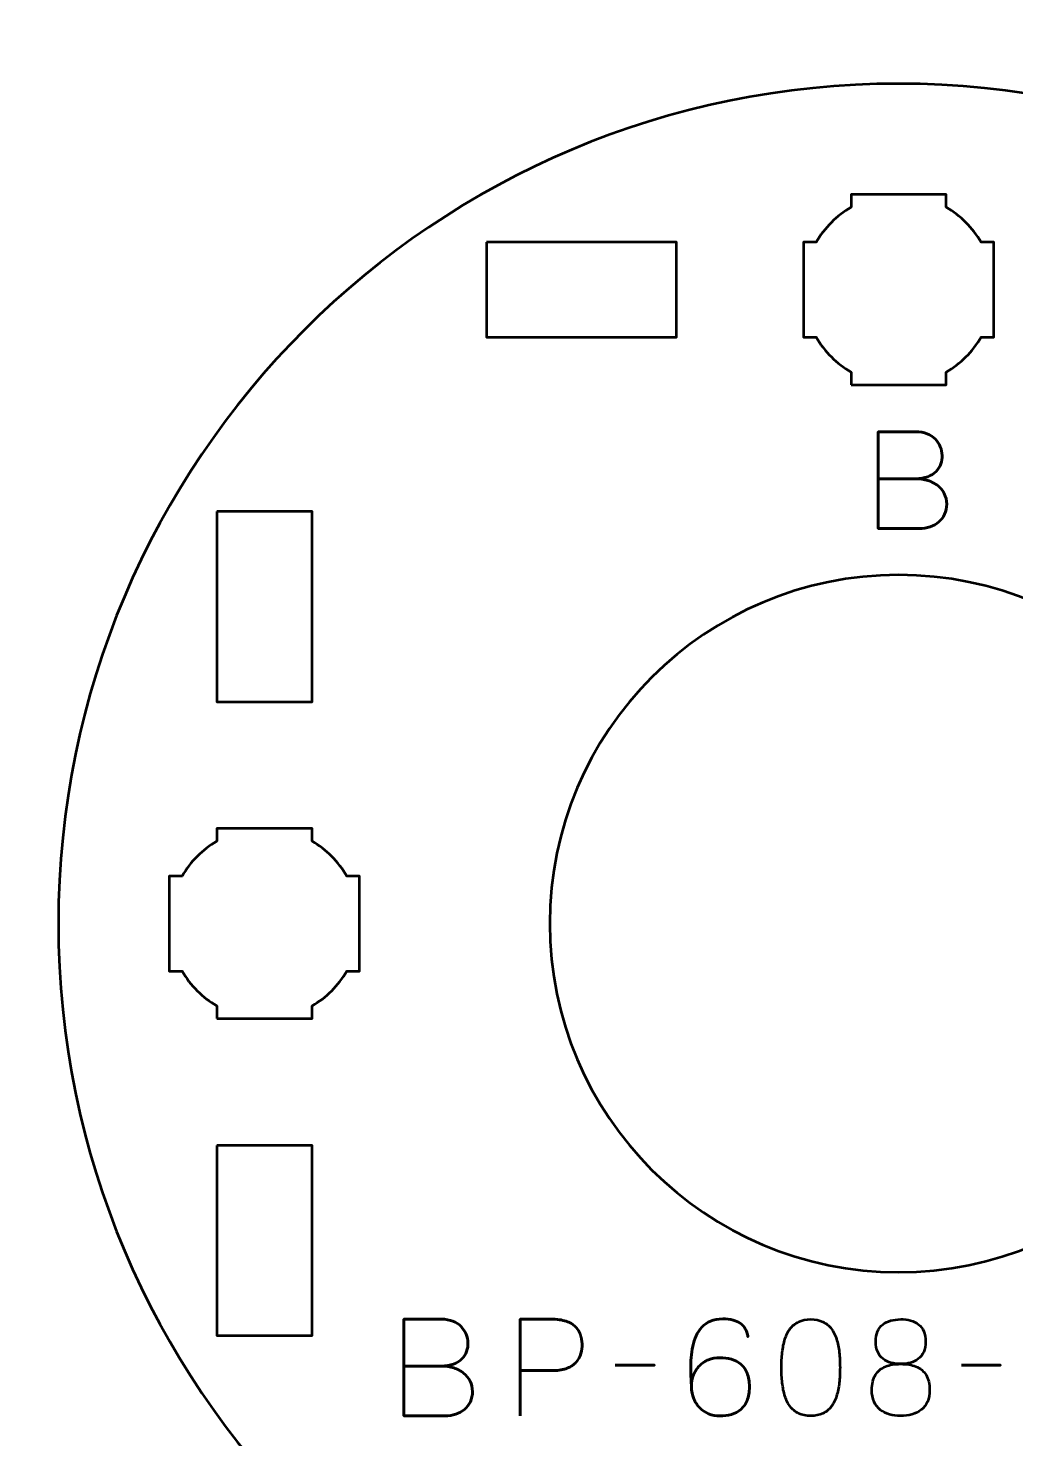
# Model space of a CAD drawing. Header units: centimetres. Extents: x -21 to 0, y -29.7 to 0.
# Drawn here: x -17.045 to -13.93, y -27.276 to -22.825 of the extents above; entities that cross this region are included whole.
import ezdxf

# ---------------------------------------------------------------- set-up
doc = ezdxf.new("R2010")
doc.units = ezdxf.units.CM
doc.header["$MEASUREMENT"] = 0
doc.layers.add('Layer 1', color=7, linetype='Continuous')

msp = doc.modelspace()

# ---------------------------------------------------------------- linework, layer by layer
at = {"layer": 'Layer 1', "color": 22, "lineweight": 53}
msp.add_open_spline([(-21.00003, -29.19995), (-21.00003, -29.19995), (-21.00003, -0.49992), (-21.00003, -0.49992), (-21.00003, -0.49992), (-21.00003, -0.22295), (-20.77694, 0.00004), (-20.49994, 0.00004), (-20.49994, 0.00004), (-20.49994, 0.00004), (-0.50008, 0.00004), (-0.50008, 0.00004), (-0.50008, 0.00004), (-0.22294, 0.00004), (0.00002, -0.22295), (0.00002, -0.49992), (0.00002, -0.49992), (0.00002, -0.49992), (0.00002, -29.19995), (0.00002, -29.19995), (0.00002, -29.19995), (0.00002, -29.47695), (-0.22294, -29.70004), (-0.50008, -29.70004), (-0.50008, -29.70004), (-0.50008, -29.70004), (-20.49994, -29.70004), (-20.49994, -29.70004), (-20.49994, -29.70004), (-20.77694, -29.70004), (-21.00003, -29.47695), (-21.00003, -29.19995)], degree=3, knots=[0, 0, 0, 0, 0.125, 0.125, 0.125, 0.125, 0.25, 0.25, 0.25, 0.25, 0.375, 0.375, 0.375, 0.375, 0.5, 0.5, 0.5, 0.5, 0.625, 0.625, 0.625, 0.625, 0.75, 0.75, 0.75, 0.75, 0.875, 0.875, 0.875, 0.875, 1, 1, 1, 1], dxfattribs=at)
at = {"layer": 'Layer 1', "color": 114, "lineweight": 53}
msp.add_open_spline([(-14.29993, -22.99996), (-12.8366, -22.99996), (-11.64993, -24.18663), (-11.64993, -25.64996), (-11.64993, -25.64996), (-11.64993, -27.11329), (-12.8366, -28.29996), (-14.29993, -28.29996), (-14.29993, -28.29996), (-15.76326, -28.29996), (-16.94993, -27.11329), (-16.94993, -25.64996), (-16.94993, -25.64996), (-16.94993, -24.18663), (-15.76326, -22.99996), (-14.29993, -22.99996)], degree=3, knots=[0, 0, 0, 0, 0.25, 0.25, 0.25, 0.25, 0.5, 0.5, 0.5, 0.5, 0.75, 0.75, 0.75, 0.75, 1, 1, 1, 1], dxfattribs=at)
at = {"layer": 'Layer 1', "lineweight": 53}
for points, knots in [([(-14.44992, -23.95002), (-14.44992, -23.95002), (-14.44992, -23.90984), (-14.44992, -23.90984), (-14.44992, -23.90984), (-14.49546, -23.88351), (-14.53342, -23.84556), (-14.55977, -23.80003), (-14.55977, -23.80003), (-14.55977, -23.80003), (-14.59992, -23.80003), (-14.59992, -23.80003), (-14.59992, -23.80003), (-14.59992, -23.80003), (-14.59992, -23.65151), (-14.59992, -23.65151), (-14.59992, -23.65151), (-14.59992, -23.65151), (-14.59994, -23.64996), (-14.59994, -23.64996), (-14.59994, -23.64996), (-14.59994, -23.64996), (-14.59992, -23.64841), (-14.59992, -23.64841), (-14.59992, -23.64841), (-14.59992, -23.64841), (-14.59992, -23.50002), (-14.59992, -23.50002), (-14.59992, -23.50002), (-14.59992, -23.50002), (-14.55982, -23.50002), (-14.55982, -23.50002), (-14.55982, -23.50002), (-14.53347, -23.45445), (-14.49548, -23.41645), (-14.44992, -23.39009), (-14.44992, -23.39009), (-14.44992, -23.39009), (-14.44992, -23.35001), (-14.44992, -23.35001), (-14.44992, -23.35001), (-14.44992, -23.35001), (-14.30458, -23.35001), (-14.30458, -23.35001), (-14.30458, -23.35001), (-14.30458, -23.35001), (-14.29994, -23.34995), (-14.29994, -23.34995), (-14.29994, -23.34995), (-14.29994, -23.34995), (-14.29529, -23.35001), (-14.29529, -23.35001), (-14.29529, -23.35001), (-14.29529, -23.35001), (-14.14991, -23.35001), (-14.14991, -23.35001), (-14.14991, -23.35001), (-14.14991, -23.35001), (-14.14991, -23.39009), (-14.14991, -23.39009), (-14.14991, -23.39009), (-14.10434, -23.41645), (-14.06637, -23.45445), (-14.04003, -23.50002), (-14.04003, -23.50002), (-14.04003, -23.50002), (-13.99991, -23.50002), (-13.99991, -23.50002), (-13.99991, -23.50002), (-13.99991, -23.50002), (-13.99991, -23.80003), (-13.99991, -23.80003), (-13.99991, -23.80003), (-13.99991, -23.80003), (-14.04008, -23.80003), (-14.04008, -23.80003), (-14.04008, -23.80003), (-14.06642, -23.84556), (-14.10438, -23.88351), (-14.14991, -23.90984), (-14.14991, -23.90984), (-14.14991, -23.90984), (-14.14991, -23.95002), (-14.14991, -23.95002), (-14.14991, -23.95002), (-14.14991, -23.95002), (-14.44992, -23.95002), (-14.44992, -23.95002)], [0, 0, 0, 0, 0.0454545, 0.0454545, 0.0454545, 0.0454545, 0.0909091, 0.0909091, 0.0909091, 0.0909091, 0.1363636, 0.1363636, 0.1363636, 0.1363636, 0.1818182, 0.1818182, 0.1818182, 0.1818182, 0.2272727, 0.2272727, 0.2272727, 0.2272727, 0.2727273, 0.2727273, 0.2727273, 0.2727273, 0.3181818, 0.3181818, 0.3181818, 0.3181818, 0.3636364, 0.3636364, 0.3636364, 0.3636364, 0.4090909, 0.4090909, 0.4090909, 0.4090909, 0.4545455, 0.4545455, 0.4545455, 0.4545455, 0.5, 0.5, 0.5, 0.5, 0.5454545, 0.5454545, 0.5454545, 0.5454545, 0.5909091, 0.5909091, 0.5909091, 0.5909091, 0.6363636, 0.6363636, 0.6363636, 0.6363636, 0.6818182, 0.6818182, 0.6818182, 0.6818182, 0.7272727, 0.7272727, 0.7272727, 0.7272727, 0.7727273, 0.7727273, 0.7727273, 0.7727273, 0.8181818, 0.8181818, 0.8181818, 0.8181818, 0.8636364, 0.8636364, 0.8636364, 0.8636364, 0.9090909, 0.9090909, 0.9090909, 0.9090909, 0.9545455, 0.9545455, 0.9545455, 0.9545455, 1, 1, 1, 1]), ([(-15.59992, -23.50002), (-15.59992, -23.50002), (-14.99991, -23.50002), (-14.99991, -23.50002), (-14.99991, -23.50002), (-14.99991, -23.50002), (-14.99991, -23.80003), (-14.99991, -23.80003), (-14.99991, -23.80003), (-14.99991, -23.80003), (-15.59992, -23.80003), (-15.59992, -23.80003), (-15.59992, -23.80003), (-15.59992, -23.80003), (-15.59992, -23.50002), (-15.59992, -23.50002)], [0, 0, 0, 0, 0.25, 0.25, 0.25, 0.25, 0.5, 0.5, 0.5, 0.5, 0.75, 0.75, 0.75, 0.75, 1, 1, 1, 1]), ([(-16.44987, -24.34997), (-16.44987, -24.34997), (-16.14986, -24.34997), (-16.14986, -24.34997), (-16.14986, -24.34997), (-16.14986, -24.34997), (-16.14986, -24.94998), (-16.14986, -24.94998), (-16.14986, -24.94998), (-16.14986, -24.94998), (-16.44987, -24.94998), (-16.44987, -24.94998), (-16.44987, -24.94998), (-16.44987, -24.94998), (-16.44987, -24.34997), (-16.44987, -24.34997)], [0, 0, 0, 0, 0.25, 0.25, 0.25, 0.25, 0.5, 0.5, 0.5, 0.5, 0.75, 0.75, 0.75, 0.75, 1, 1, 1, 1]), ([(-16.44992, -25.95002), (-16.44992, -25.95002), (-16.44992, -25.90984), (-16.44992, -25.90984), (-16.44992, -25.90984), (-16.49546, -25.88351), (-16.53342, -25.84556), (-16.55977, -25.80003), (-16.55977, -25.80003), (-16.55977, -25.80003), (-16.59992, -25.80003), (-16.59992, -25.80003), (-16.59992, -25.80003), (-16.59992, -25.80003), (-16.59992, -25.65151), (-16.59992, -25.65151), (-16.59992, -25.65151), (-16.59992, -25.65151), (-16.59994, -25.64996), (-16.59994, -25.64996), (-16.59994, -25.64996), (-16.59994, -25.64996), (-16.59992, -25.64841), (-16.59992, -25.64841), (-16.59992, -25.64841), (-16.59992, -25.64841), (-16.59992, -25.50002), (-16.59992, -25.50002), (-16.59992, -25.50002), (-16.59992, -25.50002), (-16.55982, -25.50002), (-16.55982, -25.50002), (-16.55982, -25.50002), (-16.53347, -25.45445), (-16.49548, -25.41645), (-16.44992, -25.39009), (-16.44992, -25.39009), (-16.44992, -25.39009), (-16.44992, -25.35001), (-16.44992, -25.35001), (-16.44992, -25.35001), (-16.44992, -25.35001), (-16.30458, -25.35001), (-16.30458, -25.35001), (-16.30458, -25.35001), (-16.30458, -25.35001), (-16.29994, -25.34995), (-16.29994, -25.34995), (-16.29994, -25.34995), (-16.29994, -25.34995), (-16.29529, -25.35001), (-16.29529, -25.35001), (-16.29529, -25.35001), (-16.29529, -25.35001), (-16.14991, -25.35001), (-16.14991, -25.35001), (-16.14991, -25.35001), (-16.14991, -25.35001), (-16.14991, -25.39009), (-16.14991, -25.39009), (-16.14991, -25.39009), (-16.10434, -25.41645), (-16.06637, -25.45445), (-16.04003, -25.50002), (-16.04003, -25.50002), (-16.04003, -25.50002), (-15.99991, -25.50002), (-15.99991, -25.50002), (-15.99991, -25.50002), (-15.99991, -25.50002), (-15.99991, -25.80003), (-15.99991, -25.80003), (-15.99991, -25.80003), (-15.99991, -25.80003), (-16.04008, -25.80003), (-16.04008, -25.80003), (-16.04008, -25.80003), (-16.06642, -25.84556), (-16.10438, -25.88351), (-16.14991, -25.90984), (-16.14991, -25.90984), (-16.14991, -25.90984), (-16.14991, -25.95002), (-16.14991, -25.95002), (-16.14991, -25.95002), (-16.14991, -25.95002), (-16.44992, -25.95002), (-16.44992, -25.95002)], [0, 0, 0, 0, 0.0454545, 0.0454545, 0.0454545, 0.0454545, 0.0909091, 0.0909091, 0.0909091, 0.0909091, 0.1363636, 0.1363636, 0.1363636, 0.1363636, 0.1818182, 0.1818182, 0.1818182, 0.1818182, 0.2272727, 0.2272727, 0.2272727, 0.2272727, 0.2727273, 0.2727273, 0.2727273, 0.2727273, 0.3181818, 0.3181818, 0.3181818, 0.3181818, 0.3636364, 0.3636364, 0.3636364, 0.3636364, 0.4090909, 0.4090909, 0.4090909, 0.4090909, 0.4545455, 0.4545455, 0.4545455, 0.4545455, 0.5, 0.5, 0.5, 0.5, 0.5454545, 0.5454545, 0.5454545, 0.5454545, 0.5909091, 0.5909091, 0.5909091, 0.5909091, 0.6363636, 0.6363636, 0.6363636, 0.6363636, 0.6818182, 0.6818182, 0.6818182, 0.6818182, 0.7272727, 0.7272727, 0.7272727, 0.7272727, 0.7727273, 0.7727273, 0.7727273, 0.7727273, 0.8181818, 0.8181818, 0.8181818, 0.8181818, 0.8636364, 0.8636364, 0.8636364, 0.8636364, 0.9090909, 0.9090909, 0.9090909, 0.9090909, 0.9545455, 0.9545455, 0.9545455, 0.9545455, 1, 1, 1, 1]), ([(-16.44987, -26.34994), (-16.44987, -26.34994), (-16.14986, -26.34994), (-16.14986, -26.34994), (-16.14986, -26.34994), (-16.14986, -26.34994), (-16.14986, -26.94994), (-16.14986, -26.94994), (-16.14986, -26.94994), (-16.14986, -26.94994), (-16.44987, -26.94994), (-16.44987, -26.94994), (-16.44987, -26.94994), (-16.44987, -26.94994), (-16.44987, -26.34994), (-16.44987, -26.34994)], [0, 0, 0, 0, 0.25, 0.25, 0.25, 0.25, 0.5, 0.5, 0.5, 0.5, 0.75, 0.75, 0.75, 0.75, 1, 1, 1, 1])]:
    msp.add_open_spline(points, degree=3, knots=knots, dxfattribs=at)
at = {"layer": 'Layer 1', "color": 30, "lineweight": 53}
for points, knots in [([(-14.36453, -24.24632), (-14.36453, -24.24632), (-14.24727, -24.24632), (-14.24727, -24.24632), (-14.24727, -24.24632), (-14.23203, -24.24625), (-14.21905, -24.24414), (-14.20811, -24.23997), (-14.20811, -24.23997), (-14.19724, -24.23588), (-14.18843, -24.23031), (-14.18158, -24.22332), (-14.18158, -24.22332), (-14.17474, -24.21634), (-14.1698, -24.20844), (-14.16669, -24.19969), (-14.16669, -24.19969), (-14.16366, -24.19101), (-14.16225, -24.18198), (-14.1626, -24.17267), (-14.1626, -24.17267), (-14.16303, -24.16335), (-14.165, -24.15432), (-14.16853, -24.1455), (-14.16853, -24.1455), (-14.17199, -24.13668), (-14.17721, -24.12871), (-14.18405, -24.12158), (-14.18405, -24.12158), (-14.19089, -24.11446), (-14.19943, -24.10881), (-14.2098, -24.10465), (-14.2098, -24.10465), (-14.22018, -24.10042), (-14.23238, -24.09823), (-14.24642, -24.09816), (-14.24642, -24.09816), (-14.24642, -24.09816), (-14.36453, -24.09816), (-14.36453, -24.09816), (-14.36453, -24.09816), (-14.36453, -24.09816), (-14.36453, -24.40338), (-14.36453, -24.40338), (-14.36453, -24.40338), (-14.36453, -24.40338), (-14.23457, -24.40338), (-14.23457, -24.40338), (-14.23457, -24.40338), (-14.22243, -24.40338), (-14.21114, -24.40162), (-14.2007, -24.39816), (-14.2007, -24.39816), (-14.19026, -24.39463), (-14.18116, -24.38962), (-14.17326, -24.38292), (-14.17326, -24.38292), (-14.16542, -24.37629), (-14.15929, -24.36824), (-14.15491, -24.35872), (-14.15491, -24.35872), (-14.15054, -24.34919), (-14.14828, -24.3384), (-14.14821, -24.32633), (-14.14821, -24.32633), (-14.14849, -24.3142), (-14.15103, -24.30326), (-14.1559, -24.29346), (-14.1559, -24.29346), (-14.16077, -24.28365), (-14.16754, -24.27525), (-14.17629, -24.2682), (-14.17629, -24.2682), (-14.18504, -24.26121), (-14.19548, -24.25578), (-14.20748, -24.25204), (-14.20748, -24.25204), (-14.21947, -24.2483), (-14.23273, -24.2464), (-14.24727, -24.24632), (-14.24727, -24.24632), (-14.23273, -24.2464), (-14.21947, -24.2483), (-14.20748, -24.25204), (-14.20748, -24.25204), (-14.19548, -24.25578), (-14.18504, -24.26121), (-14.17629, -24.2682), (-14.17629, -24.2682), (-14.16754, -24.27525), (-14.16077, -24.28365), (-14.1559, -24.29346), (-14.1559, -24.29346), (-14.15103, -24.30326), (-14.14849, -24.3142), (-14.14821, -24.32633), (-14.14821, -24.32633), (-14.14828, -24.3384), (-14.15054, -24.34919), (-14.15491, -24.35872), (-14.15491, -24.35872), (-14.15929, -24.36824), (-14.16542, -24.37629), (-14.17326, -24.38292), (-14.17326, -24.38292), (-14.18116, -24.38962), (-14.19026, -24.39463), (-14.2007, -24.39816), (-14.2007, -24.39816), (-14.21114, -24.40162), (-14.22243, -24.40338), (-14.23457, -24.40338), (-14.23457, -24.40338), (-14.23457, -24.40338), (-14.36453, -24.40338), (-14.36453, -24.40338), (-14.36453, -24.40338), (-14.36453, -24.40338), (-14.36453, -24.09816), (-14.36453, -24.09816), (-14.36453, -24.09816), (-14.36453, -24.09816), (-14.24642, -24.09816), (-14.24642, -24.09816), (-14.24642, -24.09816), (-14.23238, -24.09823), (-14.22018, -24.10042), (-14.2098, -24.10465), (-14.2098, -24.10465), (-14.19943, -24.10881), (-14.19089, -24.11446), (-14.18405, -24.12158), (-14.18405, -24.12158), (-14.17721, -24.12871), (-14.17199, -24.13668), (-14.16853, -24.1455), (-14.16853, -24.1455), (-14.165, -24.15432), (-14.16303, -24.16335), (-14.1626, -24.17267), (-14.1626, -24.17267), (-14.16225, -24.18198), (-14.16366, -24.19101), (-14.16669, -24.19969), (-14.16669, -24.19969), (-14.1698, -24.20844), (-14.17474, -24.21634), (-14.18158, -24.22332), (-14.18158, -24.22332), (-14.18843, -24.23031), (-14.19724, -24.23588), (-14.20811, -24.23997), (-14.20811, -24.23997), (-14.21905, -24.24414), (-14.23203, -24.24625), (-14.24727, -24.24632), (-14.24727, -24.24632), (-14.24727, -24.24632), (-14.36453, -24.24632), (-14.36453, -24.24632)], [0, 0, 0, 0, 0.025, 0.025, 0.025, 0.025, 0.05, 0.05, 0.05, 0.05, 0.075, 0.075, 0.075, 0.075, 0.1, 0.1, 0.1, 0.1, 0.125, 0.125, 0.125, 0.125, 0.15, 0.15, 0.15, 0.15, 0.175, 0.175, 0.175, 0.175, 0.2, 0.2, 0.2, 0.2, 0.225, 0.225, 0.225, 0.225, 0.25, 0.25, 0.25, 0.25, 0.275, 0.275, 0.275, 0.275, 0.3, 0.3, 0.3, 0.3, 0.325, 0.325, 0.325, 0.325, 0.35, 0.35, 0.35, 0.35, 0.375, 0.375, 0.375, 0.375, 0.4, 0.4, 0.4, 0.4, 0.425, 0.425, 0.425, 0.425, 0.45, 0.45, 0.45, 0.45, 0.475, 0.475, 0.475, 0.475, 0.5, 0.5, 0.5, 0.5, 0.525, 0.525, 0.525, 0.525, 0.55, 0.55, 0.55, 0.55, 0.575, 0.575, 0.575, 0.575, 0.6, 0.6, 0.6, 0.6, 0.625, 0.625, 0.625, 0.625, 0.65, 0.65, 0.65, 0.65, 0.675, 0.675, 0.675, 0.675, 0.7, 0.7, 0.7, 0.7, 0.725, 0.725, 0.725, 0.725, 0.75, 0.75, 0.75, 0.75, 0.775, 0.775, 0.775, 0.775, 0.8, 0.8, 0.8, 0.8, 0.825, 0.825, 0.825, 0.825, 0.85, 0.85, 0.85, 0.85, 0.875, 0.875, 0.875, 0.875, 0.9, 0.9, 0.9, 0.9, 0.925, 0.925, 0.925, 0.925, 0.95, 0.95, 0.95, 0.95, 0.975, 0.975, 0.975, 0.975, 1, 1, 1, 1]), ([(-15.86015, -27.04632), (-15.86015, -27.04632), (-15.74289, -27.04632), (-15.74289, -27.04632), (-15.74289, -27.04632), (-15.72765, -27.04625), (-15.71467, -27.04414), (-15.70373, -27.03997), (-15.70373, -27.03997), (-15.69286, -27.03588), (-15.68405, -27.03031), (-15.6772, -27.02332), (-15.6772, -27.02332), (-15.67036, -27.01634), (-15.66542, -27.00844), (-15.66231, -26.99969), (-15.66231, -26.99969), (-15.65928, -26.99101), (-15.65787, -26.98198), (-15.65822, -26.97267), (-15.65822, -26.97267), (-15.65865, -26.96335), (-15.66062, -26.95432), (-15.66415, -26.9455), (-15.66415, -26.9455), (-15.66761, -26.93668), (-15.67283, -26.92871), (-15.67967, -26.92158), (-15.67967, -26.92158), (-15.68651, -26.91446), (-15.69505, -26.90881), (-15.70542, -26.90465), (-15.70542, -26.90465), (-15.7158, -26.90042), (-15.728, -26.89823), (-15.74204, -26.89816), (-15.74204, -26.89816), (-15.74204, -26.89816), (-15.86015, -26.89816), (-15.86015, -26.89816), (-15.86015, -26.89816), (-15.86015, -26.89816), (-15.86015, -27.20338), (-15.86015, -27.20338), (-15.86015, -27.20338), (-15.86015, -27.20338), (-15.73019, -27.20338), (-15.73019, -27.20338), (-15.73019, -27.20338), (-15.71805, -27.20338), (-15.70676, -27.20162), (-15.69632, -27.19816), (-15.69632, -27.19816), (-15.68588, -27.19463), (-15.67678, -27.18962), (-15.66888, -27.18292), (-15.66888, -27.18292), (-15.66104, -27.17629), (-15.65491, -27.16824), (-15.65053, -27.15872), (-15.65053, -27.15872), (-15.64616, -27.14919), (-15.6439, -27.1384), (-15.64383, -27.12633), (-15.64383, -27.12633), (-15.64411, -27.1142), (-15.64665, -27.10326), (-15.65152, -27.09346), (-15.65152, -27.09346), (-15.65639, -27.08365), (-15.66316, -27.07525), (-15.67191, -27.0682), (-15.67191, -27.0682), (-15.68066, -27.06121), (-15.6911, -27.05578), (-15.7031, -27.05204), (-15.7031, -27.05204), (-15.71509, -27.0483), (-15.72835, -27.0464), (-15.74289, -27.04632), (-15.74289, -27.04632), (-15.72835, -27.0464), (-15.71509, -27.0483), (-15.7031, -27.05204), (-15.7031, -27.05204), (-15.6911, -27.05578), (-15.68066, -27.06121), (-15.67191, -27.0682), (-15.67191, -27.0682), (-15.66316, -27.07525), (-15.65639, -27.08365), (-15.65152, -27.09346), (-15.65152, -27.09346), (-15.64665, -27.10326), (-15.64411, -27.1142), (-15.64383, -27.12633), (-15.64383, -27.12633), (-15.6439, -27.1384), (-15.64616, -27.14919), (-15.65053, -27.15872), (-15.65053, -27.15872), (-15.65491, -27.16824), (-15.66104, -27.17629), (-15.66888, -27.18292), (-15.66888, -27.18292), (-15.67678, -27.18962), (-15.68588, -27.19463), (-15.69632, -27.19816), (-15.69632, -27.19816), (-15.70676, -27.20162), (-15.71805, -27.20338), (-15.73019, -27.20338), (-15.73019, -27.20338), (-15.73019, -27.20338), (-15.86015, -27.20338), (-15.86015, -27.20338), (-15.86015, -27.20338), (-15.86015, -27.20338), (-15.86015, -26.89816), (-15.86015, -26.89816), (-15.86015, -26.89816), (-15.86015, -26.89816), (-15.74204, -26.89816), (-15.74204, -26.89816), (-15.74204, -26.89816), (-15.728, -26.89823), (-15.7158, -26.90042), (-15.70542, -26.90465), (-15.70542, -26.90465), (-15.69505, -26.90881), (-15.68651, -26.91446), (-15.67967, -26.92158), (-15.67967, -26.92158), (-15.67283, -26.92871), (-15.66761, -26.93668), (-15.66415, -26.9455), (-15.66415, -26.9455), (-15.66062, -26.95432), (-15.65865, -26.96335), (-15.65822, -26.97267), (-15.65822, -26.97267), (-15.65787, -26.98198), (-15.65928, -26.99101), (-15.66231, -26.99969), (-15.66231, -26.99969), (-15.66542, -27.00844), (-15.67036, -27.01634), (-15.6772, -27.02332), (-15.6772, -27.02332), (-15.68405, -27.03031), (-15.69286, -27.03588), (-15.70373, -27.03997), (-15.70373, -27.03997), (-15.71467, -27.04414), (-15.72765, -27.04625), (-15.74289, -27.04632), (-15.74289, -27.04632), (-15.74289, -27.04632), (-15.86015, -27.04632), (-15.86015, -27.04632)], [0, 0, 0, 0, 0.025, 0.025, 0.025, 0.025, 0.05, 0.05, 0.05, 0.05, 0.075, 0.075, 0.075, 0.075, 0.1, 0.1, 0.1, 0.1, 0.125, 0.125, 0.125, 0.125, 0.15, 0.15, 0.15, 0.15, 0.175, 0.175, 0.175, 0.175, 0.2, 0.2, 0.2, 0.2, 0.225, 0.225, 0.225, 0.225, 0.25, 0.25, 0.25, 0.25, 0.275, 0.275, 0.275, 0.275, 0.3, 0.3, 0.3, 0.3, 0.325, 0.325, 0.325, 0.325, 0.35, 0.35, 0.35, 0.35, 0.375, 0.375, 0.375, 0.375, 0.4, 0.4, 0.4, 0.4, 0.425, 0.425, 0.425, 0.425, 0.45, 0.45, 0.45, 0.45, 0.475, 0.475, 0.475, 0.475, 0.5, 0.5, 0.5, 0.5, 0.525, 0.525, 0.525, 0.525, 0.55, 0.55, 0.55, 0.55, 0.575, 0.575, 0.575, 0.575, 0.6, 0.6, 0.6, 0.6, 0.625, 0.625, 0.625, 0.625, 0.65, 0.65, 0.65, 0.65, 0.675, 0.675, 0.675, 0.675, 0.7, 0.7, 0.7, 0.7, 0.725, 0.725, 0.725, 0.725, 0.75, 0.75, 0.75, 0.75, 0.775, 0.775, 0.775, 0.775, 0.8, 0.8, 0.8, 0.8, 0.825, 0.825, 0.825, 0.825, 0.85, 0.85, 0.85, 0.85, 0.875, 0.875, 0.875, 0.875, 0.9, 0.9, 0.9, 0.9, 0.925, 0.925, 0.925, 0.925, 0.95, 0.95, 0.95, 0.95, 0.975, 0.975, 0.975, 0.975, 1, 1, 1, 1]), ([(-15.49397, -27.20338), (-15.49397, -27.20338), (-15.49397, -26.89816), (-15.49397, -26.89816), (-15.49397, -26.89816), (-15.49397, -26.89816), (-15.3966, -26.89816), (-15.3966, -26.89816), (-15.3966, -26.89816), (-15.37713, -26.89823), (-15.36112, -26.90042), (-15.34849, -26.90465), (-15.34849, -26.90465), (-15.33593, -26.90881), (-15.32605, -26.9146), (-15.31892, -26.92194), (-15.31892, -26.92194), (-15.3118, -26.9292), (-15.30672, -26.93753), (-15.30361, -26.94691), (-15.30361, -26.94691), (-15.30058, -26.9563), (-15.29882, -26.9661), (-15.29839, -26.97648), (-15.29839, -26.97648), (-15.2979, -26.98685), (-15.2991, -26.99701), (-15.30192, -27.00688), (-15.30192, -27.00688), (-15.30481, -27.01676), (-15.30968, -27.02572), (-15.31667, -27.03377), (-15.31667, -27.03377), (-15.32358, -27.04181), (-15.33296, -27.04823), (-15.34475, -27.05296), (-15.34475, -27.05296), (-15.35653, -27.05775), (-15.37113, -27.06015), (-15.38856, -27.06029), (-15.38856, -27.06029), (-15.38856, -27.06029), (-15.49397, -27.06029), (-15.49397, -27.06029), (-15.49397, -27.06029), (-15.49397, -27.06029), (-15.38856, -27.06029), (-15.38856, -27.06029), (-15.38856, -27.06029), (-15.37149, -27.06015), (-15.35702, -27.05775), (-15.34531, -27.05296), (-15.34531, -27.05296), (-15.33353, -27.04823), (-15.32414, -27.04181), (-15.31709, -27.03377), (-15.31709, -27.03377), (-15.3101, -27.02572), (-15.30509, -27.01676), (-15.30213, -27.00688), (-15.30213, -27.00688), (-15.29917, -26.99701), (-15.2979, -26.98685), (-15.29839, -26.97648), (-15.29839, -26.97648), (-15.29882, -26.9661), (-15.30058, -26.9563), (-15.30375, -26.94691), (-15.30375, -26.94691), (-15.30686, -26.93753), (-15.31208, -26.9292), (-15.31921, -26.92194), (-15.31921, -26.92194), (-15.3264, -26.9146), (-15.33628, -26.90881), (-15.34884, -26.90465), (-15.34884, -26.90465), (-15.36147, -26.90042), (-15.37734, -26.89823), (-15.3966, -26.89816), (-15.3966, -26.89816), (-15.3966, -26.89816), (-15.49397, -26.89816), (-15.49397, -26.89816), (-15.49397, -26.89816), (-15.49397, -26.89816), (-15.49397, -27.20338), (-15.49397, -27.20338)], [0, 0, 0, 0, 0.0454545, 0.0454545, 0.0454545, 0.0454545, 0.0909091, 0.0909091, 0.0909091, 0.0909091, 0.1363636, 0.1363636, 0.1363636, 0.1363636, 0.1818182, 0.1818182, 0.1818182, 0.1818182, 0.2272727, 0.2272727, 0.2272727, 0.2272727, 0.2727273, 0.2727273, 0.2727273, 0.2727273, 0.3181818, 0.3181818, 0.3181818, 0.3181818, 0.3636364, 0.3636364, 0.3636364, 0.3636364, 0.4090909, 0.4090909, 0.4090909, 0.4090909, 0.4545455, 0.4545455, 0.4545455, 0.4545455, 0.5, 0.5, 0.5, 0.5, 0.5454545, 0.5454545, 0.5454545, 0.5454545, 0.5909091, 0.5909091, 0.5909091, 0.5909091, 0.6363636, 0.6363636, 0.6363636, 0.6363636, 0.6818182, 0.6818182, 0.6818182, 0.6818182, 0.7272727, 0.7272727, 0.7272727, 0.7272727, 0.7727273, 0.7727273, 0.7727273, 0.7727273, 0.8181818, 0.8181818, 0.8181818, 0.8181818, 0.8636364, 0.8636364, 0.8636364, 0.8636364, 0.9090909, 0.9090909, 0.9090909, 0.9090909, 0.9545455, 0.9545455, 0.9545455, 0.9545455, 1, 1, 1, 1]), ([(-14.95338, -27.11152), (-14.95331, -27.09769), (-14.95106, -27.0852), (-14.94654, -27.07391), (-14.94654, -27.07391), (-14.9421, -27.06269), (-14.93582, -27.05303), (-14.9277, -27.04491), (-14.9277, -27.04491), (-14.91966, -27.03687), (-14.91013, -27.03066), (-14.89927, -27.02629), (-14.89927, -27.02629), (-14.8884, -27.02191), (-14.87648, -27.01973), (-14.86364, -27.01965), (-14.86364, -27.01965), (-14.85073, -27.01958), (-14.83866, -27.02121), (-14.82744, -27.02445), (-14.82744, -27.02445), (-14.81622, -27.02763), (-14.80642, -27.03285), (-14.79788, -27.04005), (-14.79788, -27.04005), (-14.78934, -27.04717), (-14.78264, -27.05663), (-14.77784, -27.06841), (-14.77784, -27.06841), (-14.77305, -27.08019), (-14.77058, -27.09451), (-14.77051, -27.11152), (-14.77051, -27.11152), (-14.77058, -27.12852), (-14.77305, -27.14284), (-14.77784, -27.15463), (-14.77784, -27.15463), (-14.78264, -27.16641), (-14.78934, -27.17586), (-14.79788, -27.18299), (-14.79788, -27.18299), (-14.80642, -27.19019), (-14.81622, -27.19541), (-14.82744, -27.19858), (-14.82744, -27.19858), (-14.83866, -27.20183), (-14.85073, -27.20345), (-14.86364, -27.20338), (-14.86364, -27.20338), (-14.87648, -27.20331), (-14.88826, -27.20112), (-14.89906, -27.19675), (-14.89906, -27.19675), (-14.90978, -27.19237), (-14.91909, -27.18616), (-14.92707, -27.17805), (-14.92707, -27.17805), (-14.93504, -27.17001), (-14.94132, -27.16034), (-14.94583, -27.14905), (-14.94583, -27.14905), (-14.95042, -27.13783), (-14.95289, -27.12535), (-14.95338, -27.11152), (-14.95338, -27.11152), (-14.95367, -27.10453), (-14.95402, -27.09621), (-14.95451, -27.08654), (-14.95451, -27.08654), (-14.95501, -27.0768), (-14.95529, -27.06622), (-14.95536, -27.05486), (-14.95536, -27.05486), (-14.95543, -27.04343), (-14.95508, -27.03165), (-14.95416, -27.01958), (-14.95416, -27.01958), (-14.95331, -27.00745), (-14.95162, -26.99552), (-14.94915, -26.98374), (-14.94915, -26.98374), (-14.94668, -26.97203), (-14.94315, -26.96095), (-14.9385, -26.95058), (-14.9385, -26.95058), (-14.93384, -26.94021), (-14.92784, -26.93104), (-14.92043, -26.92306), (-14.92043, -26.92306), (-14.91296, -26.91509), (-14.90385, -26.90881), (-14.89306, -26.90423), (-14.89306, -26.90423), (-14.88226, -26.89971), (-14.86949, -26.89738), (-14.85475, -26.89731), (-14.85475, -26.89731), (-14.84191, -26.89738), (-14.83104, -26.89865), (-14.82201, -26.90112), (-14.82201, -26.90112), (-14.81298, -26.90359), (-14.80557, -26.90691), (-14.79964, -26.911), (-14.79964, -26.911), (-14.79379, -26.91516), (-14.78913, -26.91968), (-14.78575, -26.92469), (-14.78575, -26.92469), (-14.78236, -26.92963), (-14.77982, -26.93464), (-14.77827, -26.93965), (-14.77827, -26.93965), (-14.77664, -26.94465), (-14.77559, -26.94931), (-14.77516, -26.95362), (-14.77516, -26.95362), (-14.77559, -26.94931), (-14.77664, -26.94465), (-14.77827, -26.93965), (-14.77827, -26.93965), (-14.77982, -26.93464), (-14.78236, -26.92963), (-14.78575, -26.92469), (-14.78575, -26.92469), (-14.78913, -26.91968), (-14.79379, -26.91516), (-14.79964, -26.911), (-14.79964, -26.911), (-14.80557, -26.90691), (-14.81298, -26.90359), (-14.82201, -26.90112), (-14.82201, -26.90112), (-14.83104, -26.89865), (-14.84191, -26.89738), (-14.85475, -26.89731), (-14.85475, -26.89731), (-14.86949, -26.89738), (-14.88226, -26.89971), (-14.89306, -26.90423), (-14.89306, -26.90423), (-14.90385, -26.90881), (-14.91296, -26.91509), (-14.92043, -26.92306), (-14.92043, -26.92306), (-14.92784, -26.93104), (-14.93384, -26.94021), (-14.9385, -26.95058), (-14.9385, -26.95058), (-14.94315, -26.96095), (-14.94668, -26.97203), (-14.94915, -26.98374), (-14.94915, -26.98374), (-14.95162, -26.99552), (-14.95331, -27.00745), (-14.95416, -27.01958), (-14.95416, -27.01958), (-14.95508, -27.03165), (-14.95543, -27.04343), (-14.95536, -27.05486), (-14.95536, -27.05486), (-14.95529, -27.06622), (-14.95501, -27.0768), (-14.95451, -27.08654), (-14.95451, -27.08654), (-14.95402, -27.09621), (-14.95367, -27.10453), (-14.95338, -27.11152), (-14.95338, -27.11152), (-14.95289, -27.12535), (-14.95042, -27.13783), (-14.94583, -27.14905), (-14.94583, -27.14905), (-14.94132, -27.16034), (-14.93504, -27.17001), (-14.92707, -27.17805), (-14.92707, -27.17805), (-14.91909, -27.18616), (-14.90978, -27.19237), (-14.89906, -27.19675), (-14.89906, -27.19675), (-14.88826, -27.20112), (-14.87648, -27.20331), (-14.86364, -27.20338), (-14.86364, -27.20338), (-14.85073, -27.20345), (-14.83866, -27.20183), (-14.82744, -27.19858), (-14.82744, -27.19858), (-14.81622, -27.19541), (-14.80642, -27.19019), (-14.79788, -27.18299), (-14.79788, -27.18299), (-14.78934, -27.17586), (-14.78264, -27.16641), (-14.77784, -27.15463), (-14.77784, -27.15463), (-14.77305, -27.14284), (-14.77058, -27.12852), (-14.77051, -27.11152), (-14.77051, -27.11152), (-14.77058, -27.09451), (-14.77305, -27.08019), (-14.77784, -27.06841), (-14.77784, -27.06841), (-14.78264, -27.05663), (-14.78934, -27.04717), (-14.79788, -27.04005), (-14.79788, -27.04005), (-14.80642, -27.03285), (-14.81622, -27.02763), (-14.82744, -27.02445), (-14.82744, -27.02445), (-14.83866, -27.02121), (-14.85073, -27.01958), (-14.86364, -27.01965), (-14.86364, -27.01965), (-14.87648, -27.01973), (-14.8884, -27.02191), (-14.89927, -27.02629), (-14.89927, -27.02629), (-14.91013, -27.03066), (-14.91966, -27.03687), (-14.9277, -27.04491), (-14.9277, -27.04491), (-14.93582, -27.05303), (-14.9421, -27.06269), (-14.94654, -27.07391), (-14.94654, -27.07391), (-14.95106, -27.0852), (-14.95331, -27.09769), (-14.95338, -27.11152)], [0, 0, 0, 0, 0.0172414, 0.0172414, 0.0172414, 0.0172414, 0.0344828, 0.0344828, 0.0344828, 0.0344828, 0.0517241, 0.0517241, 0.0517241, 0.0517241, 0.0689655, 0.0689655, 0.0689655, 0.0689655, 0.0862069, 0.0862069, 0.0862069, 0.0862069, 0.1034483, 0.1034483, 0.1034483, 0.1034483, 0.1206897, 0.1206897, 0.1206897, 0.1206897, 0.137931, 0.137931, 0.137931, 0.137931, 0.1551724, 0.1551724, 0.1551724, 0.1551724, 0.1724138, 0.1724138, 0.1724138, 0.1724138, 0.1896552, 0.1896552, 0.1896552, 0.1896552, 0.2068966, 0.2068966, 0.2068966, 0.2068966, 0.2241379, 0.2241379, 0.2241379, 0.2241379, 0.2413793, 0.2413793, 0.2413793, 0.2413793, 0.2586207, 0.2586207, 0.2586207, 0.2586207, 0.2758621, 0.2758621, 0.2758621, 0.2758621, 0.2931034, 0.2931034, 0.2931034, 0.2931034, 0.3103448, 0.3103448, 0.3103448, 0.3103448, 0.3275862, 0.3275862, 0.3275862, 0.3275862, 0.3448276, 0.3448276, 0.3448276, 0.3448276, 0.362069, 0.362069, 0.362069, 0.362069, 0.3793103, 0.3793103, 0.3793103, 0.3793103, 0.3965517, 0.3965517, 0.3965517, 0.3965517, 0.4137931, 0.4137931, 0.4137931, 0.4137931, 0.4310345, 0.4310345, 0.4310345, 0.4310345, 0.4482759, 0.4482759, 0.4482759, 0.4482759, 0.4655172, 0.4655172, 0.4655172, 0.4655172, 0.4827586, 0.4827586, 0.4827586, 0.4827586, 0.5, 0.5, 0.5, 0.5, 0.5172414, 0.5172414, 0.5172414, 0.5172414, 0.5344828, 0.5344828, 0.5344828, 0.5344828, 0.5517241, 0.5517241, 0.5517241, 0.5517241, 0.5689655, 0.5689655, 0.5689655, 0.5689655, 0.5862069, 0.5862069, 0.5862069, 0.5862069, 0.6034483, 0.6034483, 0.6034483, 0.6034483, 0.6206897, 0.6206897, 0.6206897, 0.6206897, 0.637931, 0.637931, 0.637931, 0.637931, 0.6551724, 0.6551724, 0.6551724, 0.6551724, 0.6724138, 0.6724138, 0.6724138, 0.6724138, 0.6896552, 0.6896552, 0.6896552, 0.6896552, 0.7068966, 0.7068966, 0.7068966, 0.7068966, 0.7241379, 0.7241379, 0.7241379, 0.7241379, 0.7413793, 0.7413793, 0.7413793, 0.7413793, 0.7586207, 0.7586207, 0.7586207, 0.7586207, 0.7758621, 0.7758621, 0.7758621, 0.7758621, 0.7931034, 0.7931034, 0.7931034, 0.7931034, 0.8103448, 0.8103448, 0.8103448, 0.8103448, 0.8275862, 0.8275862, 0.8275862, 0.8275862, 0.8448276, 0.8448276, 0.8448276, 0.8448276, 0.862069, 0.862069, 0.862069, 0.862069, 0.8793103, 0.8793103, 0.8793103, 0.8793103, 0.8965517, 0.8965517, 0.8965517, 0.8965517, 0.9137931, 0.9137931, 0.9137931, 0.9137931, 0.9310345, 0.9310345, 0.9310345, 0.9310345, 0.9482759, 0.9482759, 0.9482759, 0.9482759, 0.9655172, 0.9655172, 0.9655172, 0.9655172, 0.9827586, 0.9827586, 0.9827586, 0.9827586, 1, 1, 1, 1]), ([(-14.57704, -27.20338), (-14.56223, -27.20331), (-14.54946, -27.2007), (-14.5388, -27.19562), (-14.5388, -27.19562), (-14.52822, -27.19054), (-14.5194, -27.18327), (-14.51235, -27.17403), (-14.51235, -27.17403), (-14.50536, -27.16472), (-14.49986, -27.15371), (-14.49577, -27.14101), (-14.49577, -27.14101), (-14.49174, -27.12831), (-14.48885, -27.11441), (-14.48723, -27.09917), (-14.48723, -27.09917), (-14.48553, -27.08393), (-14.48469, -27.06791), (-14.48476, -27.05098), (-14.48476, -27.05098), (-14.48469, -27.03412), (-14.48553, -27.0181), (-14.48723, -27.00293), (-14.48723, -27.00293), (-14.48885, -26.98776), (-14.49174, -26.97379), (-14.49577, -26.96109), (-14.49577, -26.96109), (-14.49986, -26.94846), (-14.50536, -26.93746), (-14.51235, -26.92807), (-14.51235, -26.92807), (-14.5194, -26.91876), (-14.52822, -26.91149), (-14.5388, -26.90641), (-14.5388, -26.90641), (-14.54946, -26.90126), (-14.56223, -26.89865), (-14.57704, -26.89858), (-14.57704, -26.89858), (-14.59186, -26.89865), (-14.60463, -26.90126), (-14.61529, -26.90641), (-14.61529, -26.90641), (-14.62587, -26.91149), (-14.63469, -26.91876), (-14.64174, -26.92807), (-14.64174, -26.92807), (-14.64873, -26.93746), (-14.65423, -26.94846), (-14.65832, -26.96109), (-14.65832, -26.96109), (-14.66235, -26.97379), (-14.66524, -26.98776), (-14.66686, -27.00293), (-14.66686, -27.00293), (-14.66855, -27.0181), (-14.6694, -27.03412), (-14.66933, -27.05098), (-14.66933, -27.05098), (-14.6694, -27.06791), (-14.66855, -27.08393), (-14.66686, -27.09917), (-14.66686, -27.09917), (-14.66524, -27.11441), (-14.66235, -27.12831), (-14.65832, -27.14101), (-14.65832, -27.14101), (-14.65423, -27.15371), (-14.64873, -27.16472), (-14.64174, -27.17403), (-14.64174, -27.17403), (-14.63469, -27.18327), (-14.62587, -27.19054), (-14.61529, -27.19562), (-14.61529, -27.19562), (-14.60463, -27.2007), (-14.59186, -27.20331), (-14.57704, -27.20338)], [0, 0, 0, 0, 0.05, 0.05, 0.05, 0.05, 0.1, 0.1, 0.1, 0.1, 0.15, 0.15, 0.15, 0.15, 0.2, 0.2, 0.2, 0.2, 0.25, 0.25, 0.25, 0.25, 0.3, 0.3, 0.3, 0.3, 0.35, 0.35, 0.35, 0.35, 0.4, 0.4, 0.4, 0.4, 0.45, 0.45, 0.45, 0.45, 0.5, 0.5, 0.5, 0.5, 0.55, 0.55, 0.55, 0.55, 0.6, 0.6, 0.6, 0.6, 0.65, 0.65, 0.65, 0.65, 0.7, 0.7, 0.7, 0.7, 0.75, 0.75, 0.75, 0.75, 0.8, 0.8, 0.8, 0.8, 0.85, 0.85, 0.85, 0.85, 0.9, 0.9, 0.9, 0.9, 0.95, 0.95, 0.95, 0.95, 1, 1, 1, 1]), ([(-14.57704, -27.20338), (-14.56223, -27.20331), (-14.54946, -27.2007), (-14.5388, -27.19562), (-14.5388, -27.19562), (-14.52822, -27.19054), (-14.5194, -27.18327), (-14.51235, -27.17403), (-14.51235, -27.17403), (-14.50536, -27.16472), (-14.49986, -27.15371), (-14.49577, -27.14101), (-14.49577, -27.14101), (-14.49174, -27.12831), (-14.48885, -27.11441), (-14.48723, -27.09917), (-14.48723, -27.09917), (-14.48553, -27.08393), (-14.48469, -27.06791), (-14.48476, -27.05098), (-14.48476, -27.05098), (-14.48469, -27.03412), (-14.48553, -27.0181), (-14.48723, -27.00293), (-14.48723, -27.00293), (-14.48885, -26.98776), (-14.49174, -26.97379), (-14.49577, -26.96109), (-14.49577, -26.96109), (-14.49986, -26.94846), (-14.50536, -26.93746), (-14.51235, -26.92807), (-14.51235, -26.92807), (-14.5194, -26.91876), (-14.52822, -26.91149), (-14.5388, -26.90641), (-14.5388, -26.90641), (-14.54946, -26.90126), (-14.56223, -26.89865), (-14.57704, -26.89858), (-14.57704, -26.89858), (-14.59186, -26.89865), (-14.60463, -26.90126), (-14.61529, -26.90641), (-14.61529, -26.90641), (-14.62587, -26.91149), (-14.63469, -26.91876), (-14.64174, -26.92807), (-14.64174, -26.92807), (-14.64873, -26.93746), (-14.65423, -26.94846), (-14.65832, -26.96109), (-14.65832, -26.96109), (-14.66235, -26.97379), (-14.66524, -26.98776), (-14.66686, -27.00293), (-14.66686, -27.00293), (-14.66855, -27.0181), (-14.6694, -27.03412), (-14.66933, -27.05098), (-14.66933, -27.05098), (-14.6694, -27.06791), (-14.66855, -27.08393), (-14.66686, -27.09917), (-14.66686, -27.09917), (-14.66524, -27.11441), (-14.66235, -27.12831), (-14.65832, -27.14101), (-14.65832, -27.14101), (-14.65423, -27.15371), (-14.64873, -27.16472), (-14.64174, -27.17403), (-14.64174, -27.17403), (-14.63469, -27.18327), (-14.62587, -27.19054), (-14.61529, -27.19562), (-14.61529, -27.19562), (-14.60463, -27.2007), (-14.59186, -27.20331), (-14.57704, -27.20338)], [0, 0, 0, 0, 0.05, 0.05, 0.05, 0.05, 0.1, 0.1, 0.1, 0.1, 0.15, 0.15, 0.15, 0.15, 0.2, 0.2, 0.2, 0.2, 0.25, 0.25, 0.25, 0.25, 0.3, 0.3, 0.3, 0.3, 0.35, 0.35, 0.35, 0.35, 0.4, 0.4, 0.4, 0.4, 0.45, 0.45, 0.45, 0.45, 0.5, 0.5, 0.5, 0.5, 0.55, 0.55, 0.55, 0.55, 0.6, 0.6, 0.6, 0.6, 0.65, 0.65, 0.65, 0.65, 0.7, 0.7, 0.7, 0.7, 0.75, 0.75, 0.75, 0.75, 0.8, 0.8, 0.8, 0.8, 0.85, 0.85, 0.85, 0.85, 0.9, 0.9, 0.9, 0.9, 0.95, 0.95, 0.95, 0.95, 1, 1, 1, 1]), ([(-14.29341, -27.03955), (-14.28255, -27.03955), (-14.27239, -27.03828), (-14.26286, -27.03574), (-14.26286, -27.03574), (-14.25341, -27.03313), (-14.24508, -27.02904), (-14.23782, -27.02346), (-14.23782, -27.02346), (-14.23062, -27.01789), (-14.22498, -27.01062), (-14.22088, -27.00166), (-14.22088, -27.00166), (-14.21679, -26.99277), (-14.21475, -26.98198), (-14.21468, -26.96928), (-14.21468, -26.96928), (-14.21475, -26.95658), (-14.21672, -26.94571), (-14.2206, -26.93668), (-14.2206, -26.93668), (-14.22448, -26.92765), (-14.22999, -26.92024), (-14.23704, -26.91453), (-14.23704, -26.91453), (-14.2441, -26.90888), (-14.25242, -26.90472), (-14.26202, -26.90211), (-14.26202, -26.90211), (-14.27154, -26.8995), (-14.28206, -26.89837), (-14.29341, -26.89858), (-14.29341, -26.89858), (-14.30477, -26.89872), (-14.31529, -26.90021), (-14.32481, -26.90282), (-14.32481, -26.90282), (-14.33441, -26.9055), (-14.34273, -26.90959), (-14.34979, -26.91516), (-14.34979, -26.91516), (-14.35684, -26.92074), (-14.36235, -26.928), (-14.36623, -26.93689), (-14.36623, -26.93689), (-14.37011, -26.94585), (-14.37208, -26.95658), (-14.37215, -26.96928), (-14.37215, -26.96928), (-14.37208, -26.98198), (-14.37004, -26.99277), (-14.36594, -27.00166), (-14.36594, -27.00166), (-14.36185, -27.01062), (-14.35621, -27.01789), (-14.34894, -27.02346), (-14.34894, -27.02346), (-14.34174, -27.02904), (-14.33342, -27.03313), (-14.32396, -27.03574), (-14.32396, -27.03574), (-14.31444, -27.03828), (-14.30428, -27.03955), (-14.29341, -27.03955)], [0, 0, 0, 0, 0.0625, 0.0625, 0.0625, 0.0625, 0.125, 0.125, 0.125, 0.125, 0.1875, 0.1875, 0.1875, 0.1875, 0.25, 0.25, 0.25, 0.25, 0.3125, 0.3125, 0.3125, 0.3125, 0.375, 0.375, 0.375, 0.375, 0.4375, 0.4375, 0.4375, 0.4375, 0.5, 0.5, 0.5, 0.5, 0.5625, 0.5625, 0.5625, 0.5625, 0.625, 0.625, 0.625, 0.625, 0.6875, 0.6875, 0.6875, 0.6875, 0.75, 0.75, 0.75, 0.75, 0.8125, 0.8125, 0.8125, 0.8125, 0.875, 0.875, 0.875, 0.875, 0.9375, 0.9375, 0.9375, 0.9375, 1, 1, 1, 1]), ([(-14.29341, -27.03955), (-14.28255, -27.03955), (-14.27239, -27.03828), (-14.26286, -27.03574), (-14.26286, -27.03574), (-14.25341, -27.03313), (-14.24508, -27.02904), (-14.23782, -27.02346), (-14.23782, -27.02346), (-14.23062, -27.01789), (-14.22498, -27.01062), (-14.22088, -27.00166), (-14.22088, -27.00166), (-14.21679, -26.99277), (-14.21475, -26.98198), (-14.21468, -26.96928), (-14.21468, -26.96928), (-14.21475, -26.95658), (-14.21672, -26.94571), (-14.2206, -26.93668), (-14.2206, -26.93668), (-14.22448, -26.92765), (-14.22999, -26.92024), (-14.23704, -26.91453), (-14.23704, -26.91453), (-14.2441, -26.90888), (-14.25242, -26.90472), (-14.26202, -26.90211), (-14.26202, -26.90211), (-14.27154, -26.8995), (-14.28206, -26.89837), (-14.29341, -26.89858), (-14.29341, -26.89858), (-14.30477, -26.89872), (-14.31529, -26.90021), (-14.32481, -26.90282), (-14.32481, -26.90282), (-14.33441, -26.9055), (-14.34273, -26.90959), (-14.34979, -26.91516), (-14.34979, -26.91516), (-14.35684, -26.92074), (-14.36235, -26.928), (-14.36623, -26.93689), (-14.36623, -26.93689), (-14.37011, -26.94585), (-14.37208, -26.95658), (-14.37215, -26.96928), (-14.37215, -26.96928), (-14.37208, -26.98198), (-14.37004, -26.99277), (-14.36594, -27.00166), (-14.36594, -27.00166), (-14.36185, -27.01062), (-14.35621, -27.01789), (-14.34894, -27.02346), (-14.34894, -27.02346), (-14.34174, -27.02904), (-14.33342, -27.03313), (-14.32396, -27.03574), (-14.32396, -27.03574), (-14.31444, -27.03828), (-14.30428, -27.03955), (-14.29341, -27.03955)], [0, 0, 0, 0, 0.0625, 0.0625, 0.0625, 0.0625, 0.125, 0.125, 0.125, 0.125, 0.1875, 0.1875, 0.1875, 0.1875, 0.25, 0.25, 0.25, 0.25, 0.3125, 0.3125, 0.3125, 0.3125, 0.375, 0.375, 0.375, 0.375, 0.4375, 0.4375, 0.4375, 0.4375, 0.5, 0.5, 0.5, 0.5, 0.5625, 0.5625, 0.5625, 0.5625, 0.625, 0.625, 0.625, 0.625, 0.6875, 0.6875, 0.6875, 0.6875, 0.75, 0.75, 0.75, 0.75, 0.8125, 0.8125, 0.8125, 0.8125, 0.875, 0.875, 0.875, 0.875, 0.9375, 0.9375, 0.9375, 0.9375, 1, 1, 1, 1]), ([(-15.19341, -27.04378), (-15.19341, -27.04378), (-15.07022, -27.04378), (-15.07022, -27.04378), (-15.07022, -27.04378), (-15.07022, -27.04378), (-15.19341, -27.04378), (-15.19341, -27.04378)], [0, 0, 0, 0, 0.5, 0.5, 0.5, 0.5, 1, 1, 1, 1]), ([(-14.29341, -27.20338), (-14.28071, -27.20338), (-14.26886, -27.2019), (-14.25785, -27.19879), (-14.25785, -27.19879), (-14.24685, -27.19569), (-14.23718, -27.19082), (-14.22879, -27.18419), (-14.22879, -27.18419), (-14.22046, -27.17763), (-14.2139, -27.16916), (-14.20917, -27.15872), (-14.20917, -27.15872), (-14.20444, -27.14835), (-14.20205, -27.13586), (-14.20198, -27.12125), (-14.20198, -27.12125), (-14.20212, -27.10185), (-14.20593, -27.08612), (-14.21348, -27.07412), (-14.21348, -27.07412), (-14.22102, -27.06206), (-14.23161, -27.05331), (-14.24523, -27.04774), (-14.24523, -27.04774), (-14.25891, -27.04223), (-14.27493, -27.03948), (-14.29341, -27.03955), (-14.29341, -27.03955), (-14.31183, -27.03948), (-14.32792, -27.04223), (-14.34146, -27.04774), (-14.34146, -27.04774), (-14.35508, -27.05331), (-14.36559, -27.06206), (-14.37307, -27.07412), (-14.37307, -27.07412), (-14.38055, -27.08612), (-14.38436, -27.10185), (-14.38443, -27.12125), (-14.38443, -27.12125), (-14.38436, -27.13586), (-14.38196, -27.14835), (-14.37723, -27.15872), (-14.37723, -27.15872), (-14.37251, -27.16916), (-14.36602, -27.17763), (-14.35762, -27.18419), (-14.35762, -27.18419), (-14.34929, -27.19082), (-14.3397, -27.19569), (-14.32869, -27.19879), (-14.32869, -27.19879), (-14.31776, -27.2019), (-14.30597, -27.20338), (-14.29341, -27.20338)], [0, 0, 0, 0, 0.0714286, 0.0714286, 0.0714286, 0.0714286, 0.1428571, 0.1428571, 0.1428571, 0.1428571, 0.2142857, 0.2142857, 0.2142857, 0.2142857, 0.2857143, 0.2857143, 0.2857143, 0.2857143, 0.3571429, 0.3571429, 0.3571429, 0.3571429, 0.4285714, 0.4285714, 0.4285714, 0.4285714, 0.5, 0.5, 0.5, 0.5, 0.5714286, 0.5714286, 0.5714286, 0.5714286, 0.6428571, 0.6428571, 0.6428571, 0.6428571, 0.7142857, 0.7142857, 0.7142857, 0.7142857, 0.7857143, 0.7857143, 0.7857143, 0.7857143, 0.8571429, 0.8571429, 0.8571429, 0.8571429, 0.9285714, 0.9285714, 0.9285714, 0.9285714, 1, 1, 1, 1]), ([(-14.29341, -27.20338), (-14.28071, -27.20338), (-14.26886, -27.2019), (-14.25785, -27.19879), (-14.25785, -27.19879), (-14.24685, -27.19569), (-14.23718, -27.19082), (-14.22879, -27.18419), (-14.22879, -27.18419), (-14.22046, -27.17763), (-14.2139, -27.16916), (-14.20917, -27.15872), (-14.20917, -27.15872), (-14.20444, -27.14835), (-14.20205, -27.13586), (-14.20198, -27.12125), (-14.20198, -27.12125), (-14.20212, -27.10185), (-14.20593, -27.08612), (-14.21348, -27.07412), (-14.21348, -27.07412), (-14.22102, -27.06206), (-14.23161, -27.05331), (-14.24523, -27.04774), (-14.24523, -27.04774), (-14.25891, -27.04223), (-14.27493, -27.03948), (-14.29341, -27.03955), (-14.29341, -27.03955), (-14.31183, -27.03948), (-14.32792, -27.04223), (-14.34146, -27.04774), (-14.34146, -27.04774), (-14.35508, -27.05331), (-14.36559, -27.06206), (-14.37307, -27.07412), (-14.37307, -27.07412), (-14.38055, -27.08612), (-14.38436, -27.10185), (-14.38443, -27.12125), (-14.38443, -27.12125), (-14.38436, -27.13586), (-14.38196, -27.14835), (-14.37723, -27.15872), (-14.37723, -27.15872), (-14.37251, -27.16916), (-14.36602, -27.17763), (-14.35762, -27.18419), (-14.35762, -27.18419), (-14.34929, -27.19082), (-14.3397, -27.19569), (-14.32869, -27.19879), (-14.32869, -27.19879), (-14.31776, -27.2019), (-14.30597, -27.20338), (-14.29341, -27.20338)], [0, 0, 0, 0, 0.0714286, 0.0714286, 0.0714286, 0.0714286, 0.1428571, 0.1428571, 0.1428571, 0.1428571, 0.2142857, 0.2142857, 0.2142857, 0.2142857, 0.2857143, 0.2857143, 0.2857143, 0.2857143, 0.3571429, 0.3571429, 0.3571429, 0.3571429, 0.4285714, 0.4285714, 0.4285714, 0.4285714, 0.5, 0.5, 0.5, 0.5, 0.5714286, 0.5714286, 0.5714286, 0.5714286, 0.6428571, 0.6428571, 0.6428571, 0.6428571, 0.7142857, 0.7142857, 0.7142857, 0.7142857, 0.7857143, 0.7857143, 0.7857143, 0.7857143, 0.8571429, 0.8571429, 0.8571429, 0.8571429, 0.9285714, 0.9285714, 0.9285714, 0.9285714, 1, 1, 1, 1]), ([(-14.10207, -27.04378), (-14.10207, -27.04378), (-13.97888, -27.04378), (-13.97888, -27.04378), (-13.97888, -27.04378), (-13.97888, -27.04378), (-14.10207, -27.04378), (-14.10207, -27.04378)], [0, 0, 0, 0, 0.5, 0.5, 0.5, 0.5, 1, 1, 1, 1])]:
    msp.add_open_spline(points, degree=3, knots=knots, dxfattribs=at)
at = {"layer": 'Layer 1', "color": 250, "lineweight": 53}
msp.add_open_spline([(-14.29993, -24.54996), (-13.69251, -24.54996), (-13.19993, -25.04254), (-13.19993, -25.64996), (-13.19993, -25.64996), (-13.19993, -26.25738), (-13.69251, -26.74996), (-14.29993, -26.74996), (-14.29993, -26.74996), (-14.90735, -26.74996), (-15.39993, -26.25738), (-15.39993, -25.64996), (-15.39993, -25.64996), (-15.39993, -25.04254), (-14.90735, -24.54996), (-14.29993, -24.54996)], degree=3, knots=[0, 0, 0, 0, 0.25, 0.25, 0.25, 0.25, 0.5, 0.5, 0.5, 0.5, 0.75, 0.75, 0.75, 0.75, 1, 1, 1, 1], dxfattribs=at)

doc.saveas('drawing.dxf')
